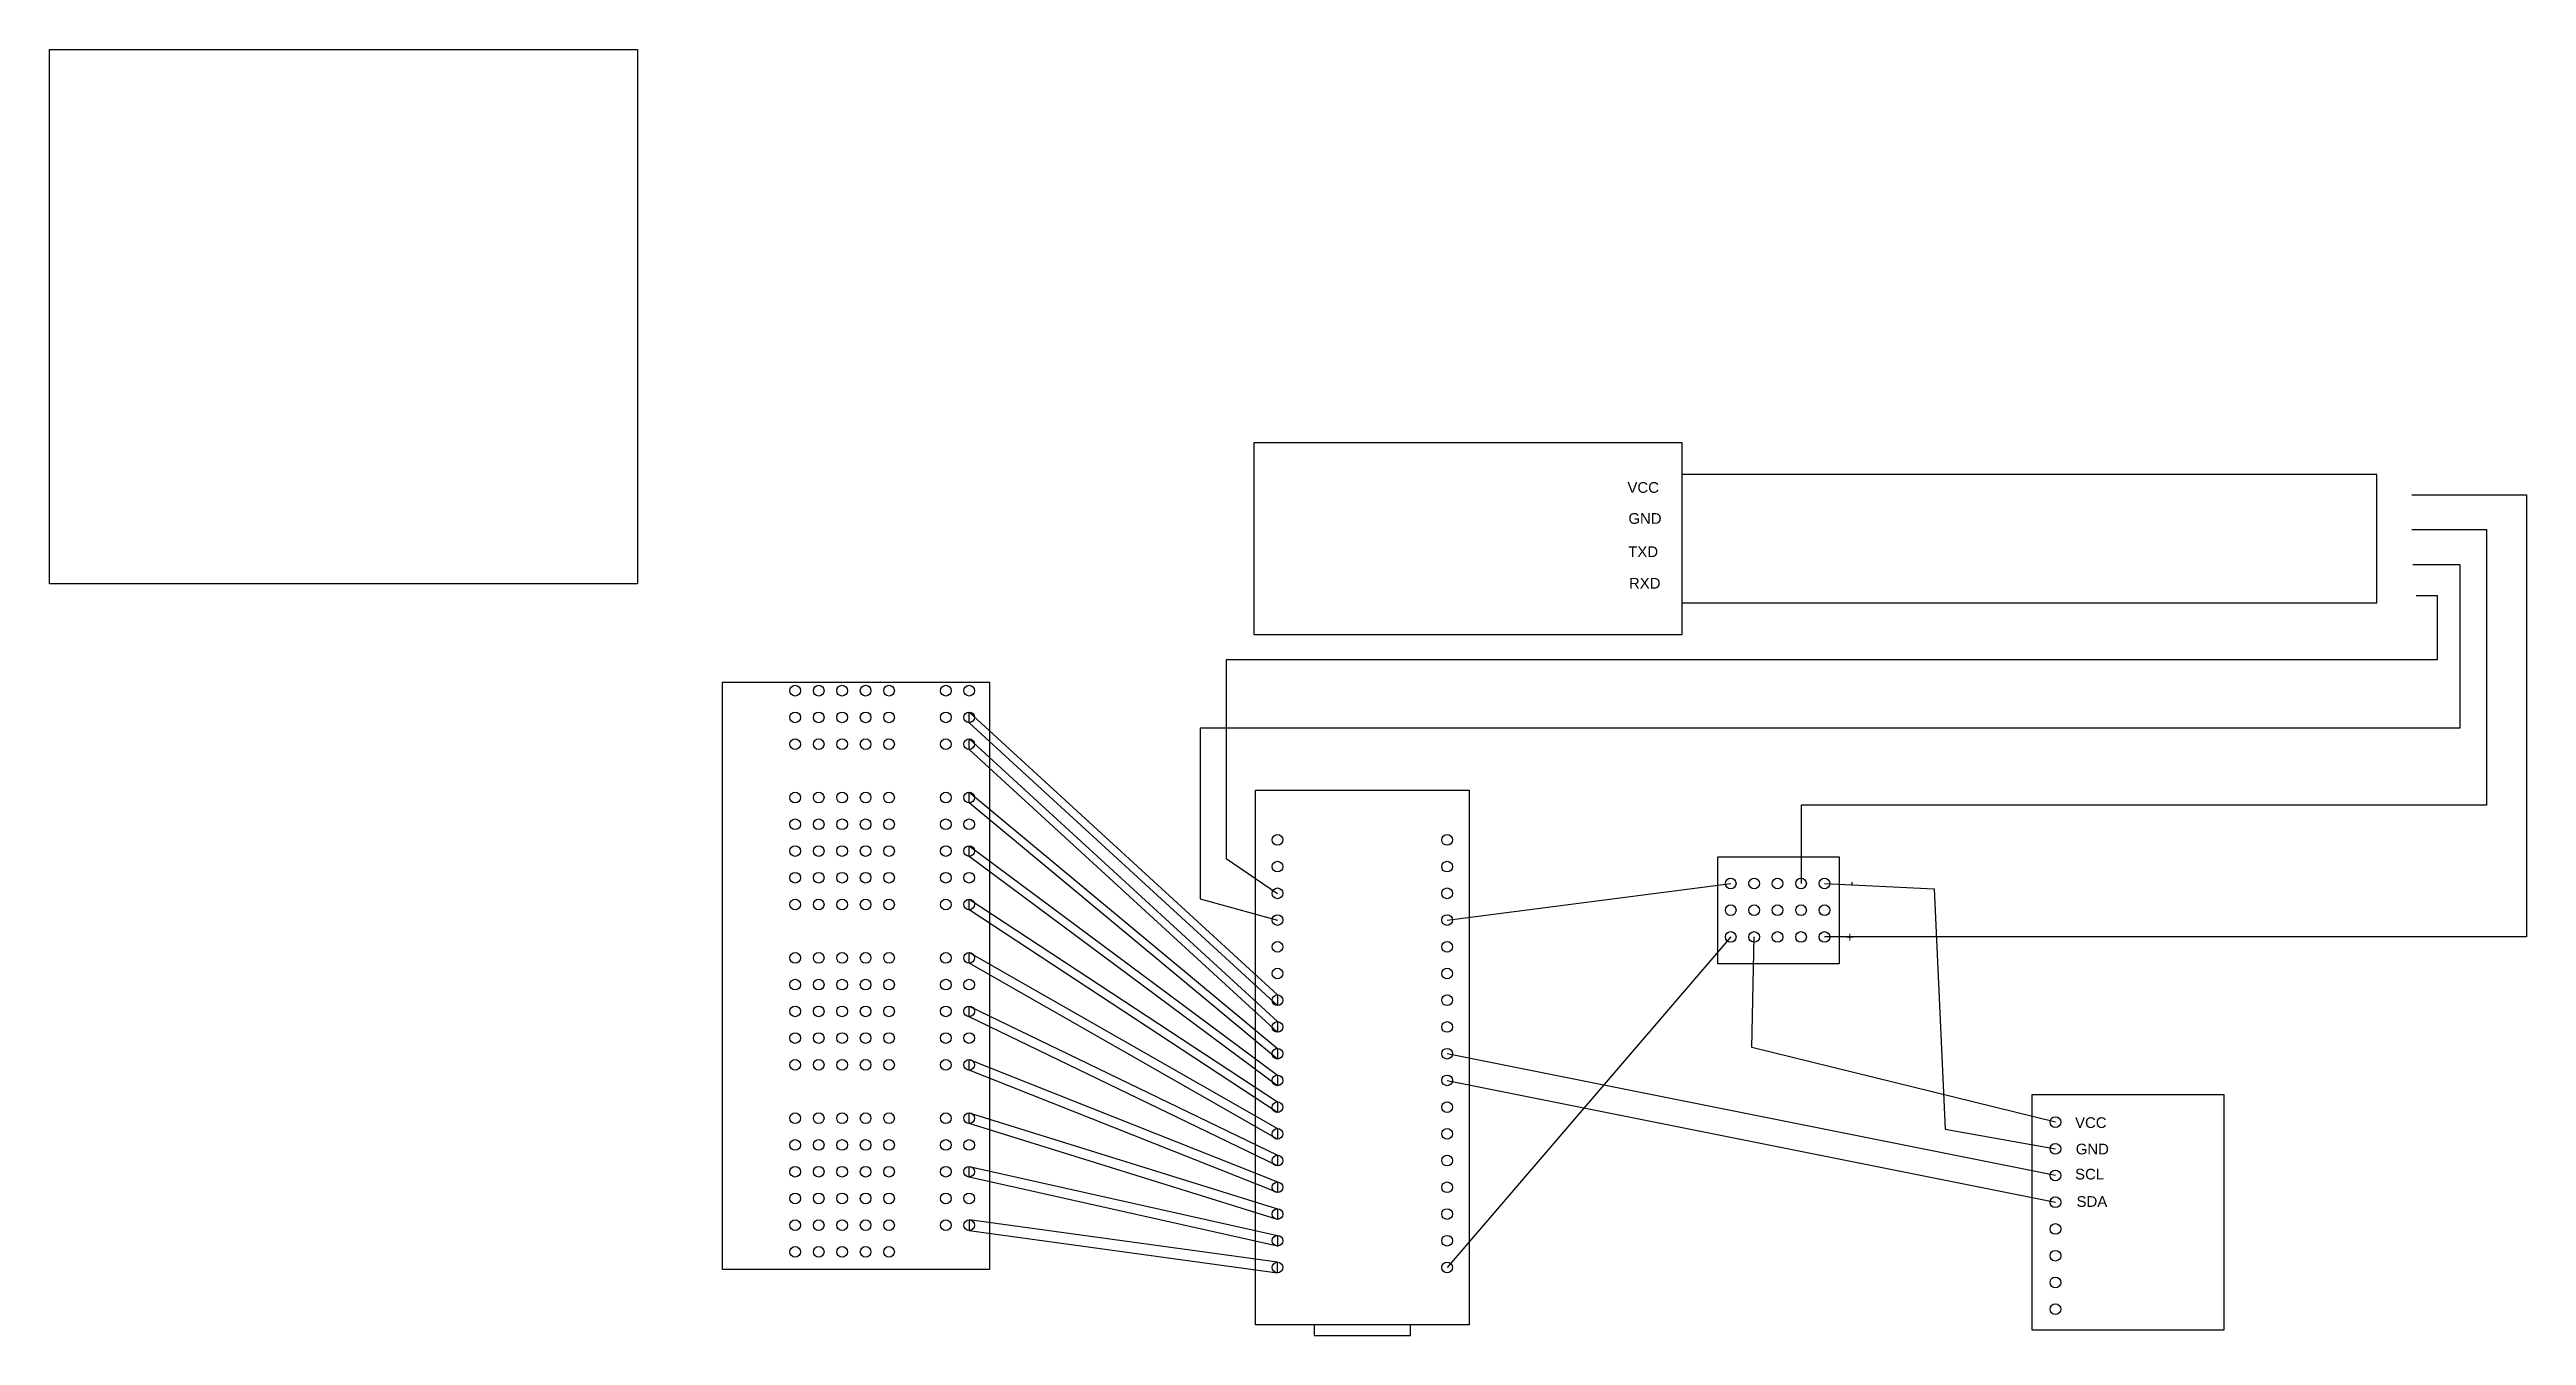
# Model space of a CAD drawing. Header units: millimetres. Extents: x -5.5 to 17.7, y 10.9 to 22.9.
import ezdxf

# ---------------------------------------------------------------- set-up
doc = ezdxf.new("R2010")
doc.units = ezdxf.units.MM
doc.styles.get("Standard").update_dxf_attribs({"font": 'arial.ttf'})

msp = doc.modelspace()

# ---------------------------------------------------------------- linework, layer by layer
at = {"color": 4}
for points in [[(-5.509, 22.924), (-0.009, 22.924), (-0.009, 17.924), (-5.509, 17.924), (-5.509, 22.924)], [(16.588, 18.757), (17.659, 18.757), (17.659, 14.622), (11.093, 14.622)], [(16.588, 18.435), (17.284, 18.435), (17.284, 15.856), (10.875, 15.856), (10.874, 15.122)], [(16.596, 18.106), (17.036, 18.106), (17.036, 16.576), (5.254, 16.576), (5.254, 14.979), (5.977, 14.78)], [(16.626, 17.816), (16.824, 17.816), (16.824, 17.213), (5.498, 17.213), (5.498, 15.357), (5.977, 15.03)]]:
    msp.add_lwpolyline(points, dxfattribs=at)
for points in [[(5.758, 19.247), (9.758, 19.247), (9.758, 17.447), (5.758, 17.447), (5.758, 19.247)], [(9.758, 18.947), (9.758, 17.747), (16.258, 17.747), (16.258, 18.947), (9.758, 18.947)], [(0.784, 17.007), (3.284, 17.007), (3.284, 11.511), (0.784, 11.511), (0.784, 17.007)], [(5.77, 15.994), (7.77, 15.994), (7.77, 10.994), (5.77, 10.994), (5.77, 15.994)], [(13.033, 13.145), (13.033, 10.945), (14.833, 10.945), (14.833, 13.145), (13.033, 13.145)], [(6.32, 10.994), (6.32, 10.894), (7.22, 10.894), (7.22, 10.994), (6.32, 10.994)]]:
    msp.add_lwpolyline(points)
at = {"color": 3}
msp.add_lwpolyline([(3.093, 16.726), (5.977, 14.08), (5.977, 13.98), (3.093, 16.626), (3.093, 16.726)], dxfattribs=at)
at = {"color": 1}
for points in [[(3.093, 16.476), (5.977, 13.83), (5.977, 13.73), (3.093, 16.376), (3.093, 16.476)], [(3.093, 15.976), (5.977, 13.58), (5.977, 13.48), (3.093, 15.876), (3.093, 15.976)], [(3.093, 15.476), (5.977, 13.33), (5.977, 13.23), (3.093, 15.376), (3.093, 15.476)], [(3.093, 14.976), (5.977, 13.08), (5.977, 12.98), (3.093, 14.876), (3.093, 14.976)], [(3.093, 14.476), (5.977, 12.83), (5.977, 12.73), (3.093, 14.376), (3.093, 14.476)], [(3.093, 13.976), (5.977, 12.58), (5.977, 12.48), (3.093, 13.876), (3.093, 13.976)], [(3.093, 13.476), (5.977, 12.33), (5.977, 12.23), (3.093, 13.376), (3.093, 13.476)], [(3.093, 12.876), (3.093, 12.976), (5.977, 12.08), (5.977, 11.98), (3.093, 12.876)], [(3.093, 12.376), (3.093, 12.476), (5.977, 11.83), (5.977, 11.73), (3.093, 12.376)], [(3.093, 11.876), (5.977, 11.48), (5.977, 11.58), (3.093, 11.976), (3.093, 11.876)]]:
    msp.add_lwpolyline(points, dxfattribs=at)
msp.add_lwpolyline([(10.094, 15.372), (11.231, 15.372), (11.231, 14.372), (10.094, 14.372)], close=True)
at = {"color": 5}
for points in [[(7.563, 14.78), (10.216, 15.122)], [(10.216, 14.622), (7.563, 11.53)]]:
    msp.add_lwpolyline(points, dxfattribs=at)
at = {"color": 6}
for points in [[(11.093, 15.122), (12.12, 15.072), (12.221, 12.824), (13.253, 12.64)], [(13.253, 12.89), (10.414, 13.589), (10.435, 14.622)], [(13.253, 12.39), (7.563, 13.53)], [(7.563, 13.28), (13.253, 12.14)]]:
    msp.add_lwpolyline(points, dxfattribs=at)
for centre in [(1.465, 16.926), (1.685, 16.926), (1.904, 16.926), (2.124, 16.926), (2.343, 16.926), (2.874, 16.926), (3.093, 16.926), (1.465, 16.676), (1.685, 16.676), (1.904, 16.676), (2.124, 16.676), (2.343, 16.676), (2.874, 16.676), (3.093, 16.676), (1.465, 16.426), (1.685, 16.426), (1.904, 16.426), (2.124, 16.426), (2.343, 16.426), (2.874, 16.426), (3.093, 16.426), (1.465, 15.926), (1.685, 15.926), (1.904, 15.926), (2.124, 15.926), (2.343, 15.926), (2.874, 15.926), (3.093, 15.926), (1.465, 15.676), (1.685, 15.676), (1.904, 15.676), (2.124, 15.676), (2.343, 15.676), (2.874, 15.676), (3.093, 15.676), (5.977, 15.53), (7.563, 15.53), (1.465, 15.426), (1.685, 15.426), (1.904, 15.426), (2.124, 15.426), (2.343, 15.426), (2.874, 15.426), (3.093, 15.426), (5.977, 15.28), (7.563, 15.28), (1.465, 15.176), (1.685, 15.176), (1.904, 15.176), (2.124, 15.176), (2.343, 15.176), (2.874, 15.176), (3.093, 15.176), (5.977, 15.03), (7.563, 15.03), (10.216, 15.122), (10.435, 15.122), (10.654, 15.122), (10.874, 15.122), (11.093, 15.122), (1.465, 14.926), (1.685, 14.926), (1.904, 14.926), (2.124, 14.926), (2.343, 14.926), (2.874, 14.926), (3.093, 14.926), (5.977, 14.78), (7.563, 14.78), (10.216, 14.872), (10.435, 14.872), (10.654, 14.872), (10.874, 14.872), (11.093, 14.872), (10.216, 14.622), (10.435, 14.622), (10.654, 14.622), (10.874, 14.622), (11.093, 14.622), (1.465, 14.426), (1.685, 14.426), (1.904, 14.426), (2.124, 14.426), (2.343, 14.426), (2.874, 14.426), (3.093, 14.426), (5.977, 14.53), (7.563, 14.53), (1.465, 14.176), (1.685, 14.176), (1.904, 14.176), (2.124, 14.176), (2.343, 14.176), (2.874, 14.176), (3.093, 14.176), (5.977, 14.28), (7.563, 14.28), (1.465, 13.926), (1.685, 13.926), (1.904, 13.926), (2.124, 13.926), (2.343, 13.926), (2.874, 13.926), (3.093, 13.926), (5.977, 14.03), (7.563, 14.03), (1.465, 13.676), (1.685, 13.676), (1.904, 13.676), (2.124, 13.676), (2.343, 13.676), (2.874, 13.676), (3.093, 13.676), (5.977, 13.78), (7.563, 13.78), (1.465, 13.426), (1.685, 13.426), (1.904, 13.426), (2.124, 13.426), (2.343, 13.426), (2.874, 13.426), (3.093, 13.426), (5.977, 13.53), (5.977, 13.28), (1.465, 12.926), (1.685, 12.926), (1.904, 12.926), (2.124, 12.926), (2.343, 12.926), (2.874, 12.926), (3.093, 12.926), (5.977, 13.03), (7.563, 13.03), (5.977, 12.78), (7.563, 12.78), (13.253, 12.89), (1.465, 12.676), (1.685, 12.676), (1.904, 12.676), (2.124, 12.676), (2.343, 12.676), (2.874, 12.676), (3.093, 12.676), (5.977, 12.53), (7.563, 12.53), (13.253, 12.64), (1.465, 12.426), (1.685, 12.426), (1.904, 12.426), (2.124, 12.426), (2.343, 12.426), (2.874, 12.426), (3.093, 12.426), (5.977, 12.28), (7.563, 12.28), (13.253, 12.39), (1.465, 12.176), (1.685, 12.176), (1.904, 12.176), (2.124, 12.176), (2.343, 12.176), (2.874, 12.176), (3.093, 12.176), (5.977, 12.03), (7.563, 12.03), (13.253, 12.14), (1.465, 11.926), (1.685, 11.926), (1.904, 11.926), (2.124, 11.926), (2.343, 11.926), (2.874, 11.926), (3.093, 11.926), (5.977, 11.78), (7.563, 11.78), (13.253, 11.89), (1.465, 11.676), (1.685, 11.676), (1.904, 11.676), (2.124, 11.676), (2.343, 11.676), (13.253, 11.64), (5.977, 11.53), (7.563, 11.53), (13.253, 11.39), (13.253, 11.14)]:
    msp.add_circle(centre, 0.05)
at = {"color": 2}
for centre in [(7.563, 13.53), (7.563, 13.28)]:
    msp.add_circle(centre, 0.05, dxfattribs=at)

# ---------------------------------------------------------------- texts
at = {"color": 3}
for s, p in [('VCC', (9.25, 18.777)), ('GND', (9.259, 18.487)), ('TXD', (9.257, 18.176)), ('RXD', (9.264, 17.881)), ('VCC', (13.437, 12.835)), ('GND', (13.443, 12.588)), ('SCL', (13.437, 12.353)), ('SDA', (13.451, 12.097))]:
    msp.add_text(s, height=0.1, dxfattribs=at).set_placement(p)
for s, p in [('-', (11.388, 15.095)), ('+', (11.378, 14.579))]:
    msp.add_text(s, height=0.1, rotation=90, dxfattribs=at).set_placement(p)

doc.saveas('drawing.dxf')
